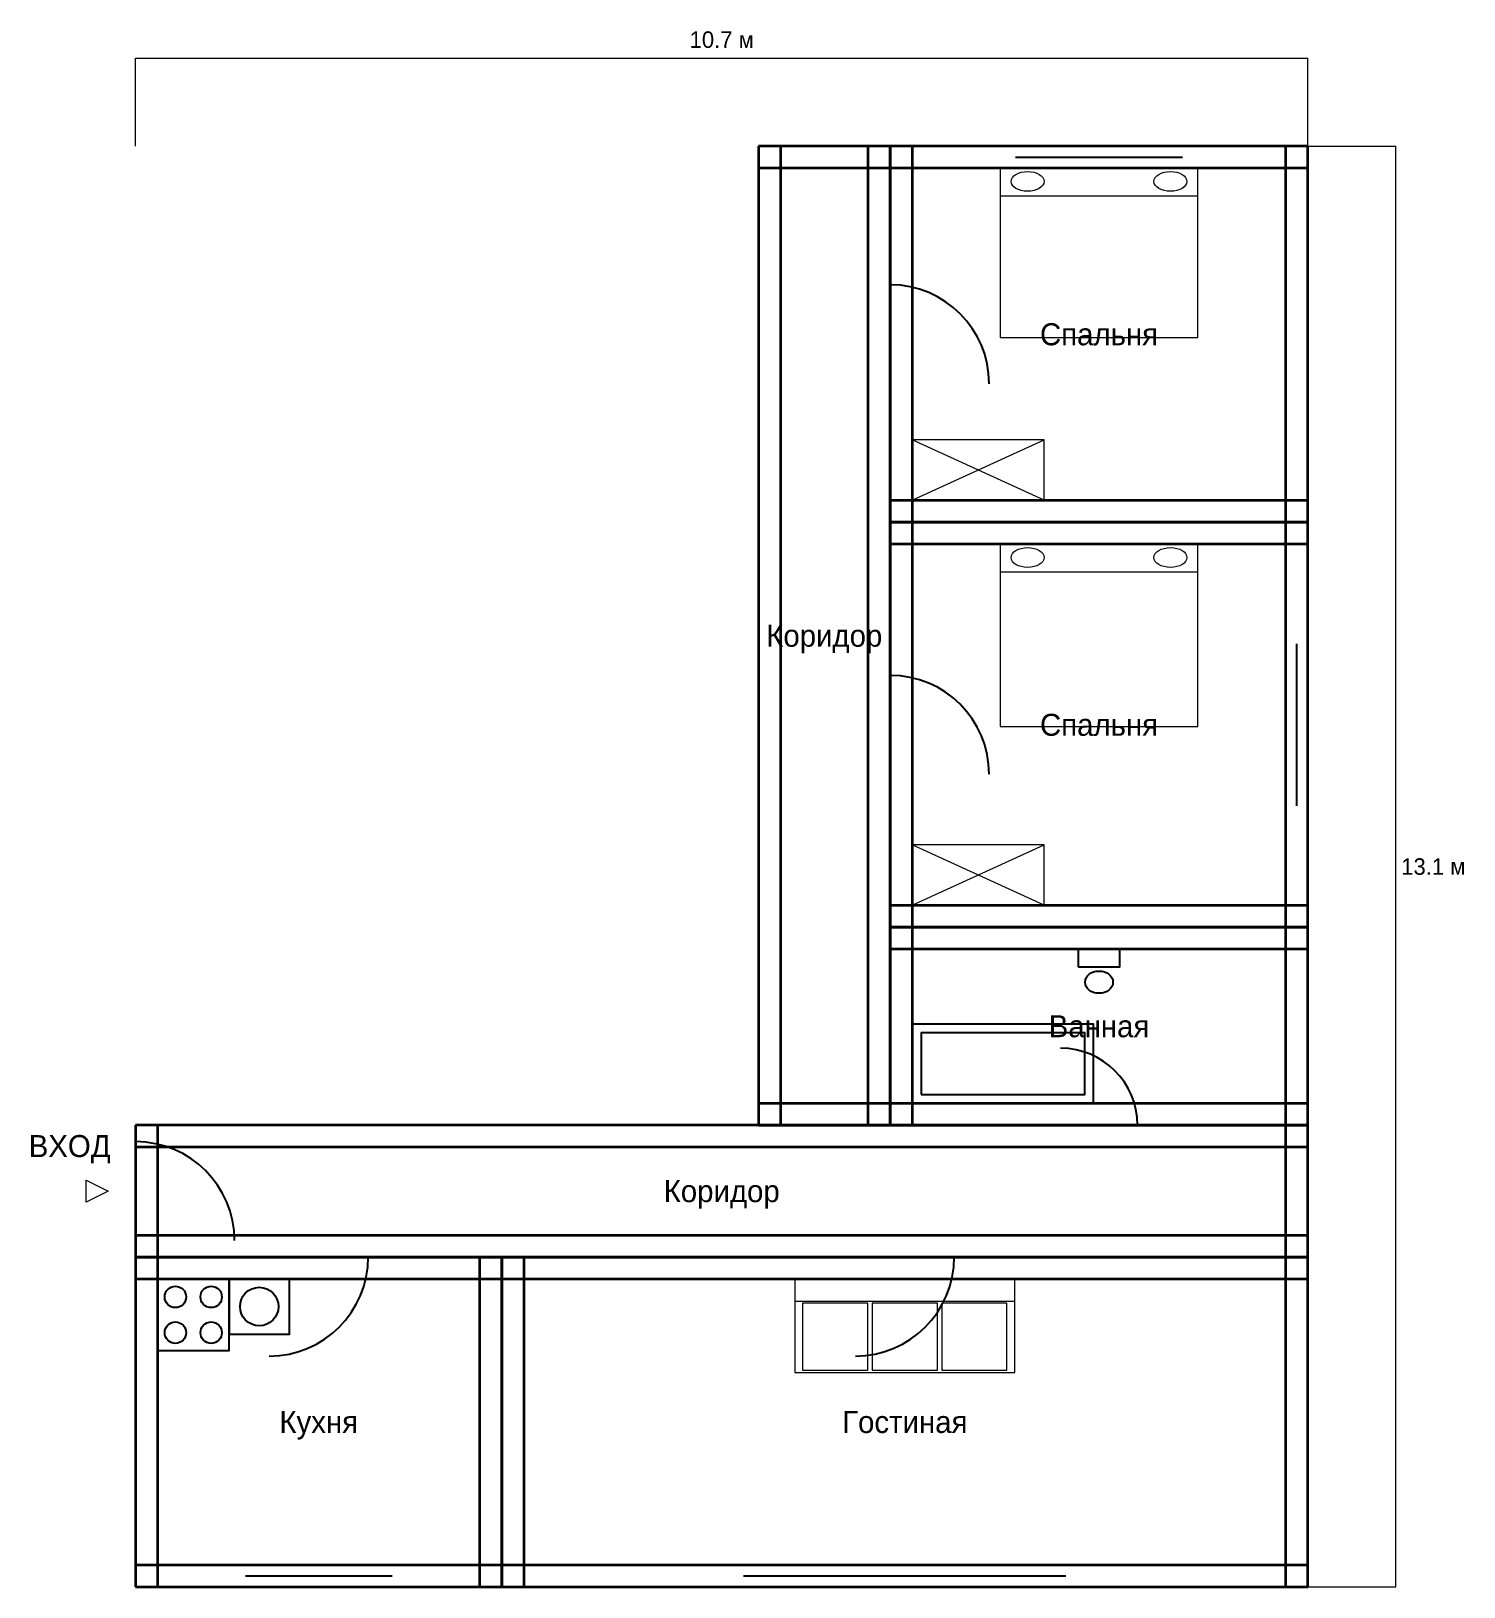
# Model space of a CAD drawing. Header units: metres. Extents: x -95 to 1209, y 0 to 1415.
import ezdxf
from ezdxf.enums import TextEntityAlignment as Align

# ---------------------------------------------------------------- set-up
doc = ezdxf.new("R2010")
doc.units = ezdxf.units.M
for name, color, linetype, lineweight in [('Двери', 7, 'Continuous', 25), ('Мебель', 7, 'Continuous', 18), ('Окна', 7, 'Continuous', 25), ('Размеры', 1, 'Continuous', 13), ('Стены', 7, 'Continuous', 35), ('Текст', 7, 'Continuous', 13)]:
    doc.layers.add(name, color=color, linetype=linetype, lineweight=lineweight)

msp = doc.modelspace()

# ---------------------------------------------------------------- linework, layer by layer
at = {"layer": 'Двери'}
for p, q in [((686.7, 1094.45), (686.7, 1184.45)), ((686.7, 739.2), (686.7, 829.2)), ((841.7, 420), (911.7, 420)), ((0, 315), (0, 405)), ((121.65, 300), (211.65, 300)), ((654.95, 300), (744.95, 300))]:
    msp.add_line(p, q, dxfattribs=at)
for centre, radius, start, end in [((686.7, 1094.45), 90, 0, 90), ((686.7, 739.2), 90, 0, 90), ((841.7, 420), 70, 0, 90), ((0, 315), 90, 0, 90), ((121.65, 300), 90, 270, 360), ((654.95, 300), 90, 270, 360)]:
    msp.add_arc(centre, radius, start, end, dxfattribs=at)
at = {"layer": 'Мебель'}
for p, q in [((786.7, 1265.5), (966.7, 1265.5)), ((706.7, 988.4), (826.7, 1043.4)), ((826.7, 988.4), (706.7, 1043.4)), ((786.7, 923.4), (966.7, 923.4)), ((706.7, 620), (826.7, 675)), ((826.7, 620), (706.7, 675)), ((599.95, 260), (799.95, 260))]:
    msp.add_line(p, q, dxfattribs=at)
for points in [[(786.7, 1136.555), (966.7, 1136.555), (966.7, 1290.5), (786.7, 1290.5), (786.7, 1136.555)], [(706.7, 988.4), (826.7, 988.4), (826.7, 1043.4), (706.7, 1043.4), (706.7, 988.4)], [(786.7, 782.62), (966.7, 782.62), (966.7, 948.4), (786.7, 948.4), (786.7, 782.62)], [(706.7, 620), (826.7, 620), (826.7, 675), (706.7, 675), (706.7, 620)], [(599.95, 195), (799.95, 195), (799.95, 280), (599.95, 280), (599.95, 195)], [(606.95, 197), (666.283, 197), (666.283, 258), (606.95, 258), (606.95, 197)], [(670.283, 197), (729.617, 197), (729.617, 258), (670.283, 258), (670.283, 197)], [(733.617, 197), (792.95, 197), (792.95, 258), (733.617, 258), (733.617, 197)]]:
    msp.add_lwpolyline(points, dxfattribs=at)
for centre in [(811.7, 1278.5), (941.7, 1278.5), (811.7, 936.4), (941.7, 936.4)]:
    msp.add_ellipse(centre, major_axis=(15, 0), ratio=0.6, dxfattribs=at)
at = {"layer": 'Окна'}
for p, q in [((800.7, 1310.5), (952.7, 1310.5)), ((800.7, 1300.5), (952.7, 1300.5)), ((800.7, 1290.5), (952.7, 1290.5)), ((1046.7, 710.52), (1046.7, 857.88)), ((1056.7, 710.52), (1056.7, 857.88)), ((1066.7, 710.52), (1066.7, 857.88)), ((99.99, 20), (233.31, 20)), ((553.29, 20), (846.61, 20)), ((99.99, 10), (233.31, 10)), ((99.99, 0), (233.31, 0)), ((553.29, 10), (846.61, 10)), ((553.29, 0), (846.61, 0))]:
    msp.add_line(p, q, dxfattribs=at)
at = {"layer": 'Размеры', "color": 1}
for p, q in [((0, 1390.5), (1066.7, 1390.5)), ((0, 1310.5), (0, 1390.5)), ((1066.7, 1310.5), (1066.7, 1390.5)), ((1066.7, 1310.5), (1146.7, 1310.5)), ((1146.7, 0), (1146.7, 1310.5)), ((1066.7, 0), (1146.7, 0))]:
    msp.add_line(p, q, dxfattribs=at)
at = {"layer": 'Сантехника'}
for points in [[(857.7, 563.9), (895.7, 563.9), (895.7, 580), (857.7, 580), (857.7, 563.9)], [(706.7, 440), (871.7, 440), (871.7, 512), (706.7, 512), (706.7, 440)], [(714.7, 448), (863.7, 448), (863.7, 504), (714.7, 504), (714.7, 448)], [(20, 215), (85, 215), (85, 280), (20, 280), (20, 215)], [(85, 230), (140, 230), (140, 280), (85, 280), (85, 230)]]:
    msp.add_lwpolyline(points, dxfattribs=at)
for centre, radius in [((36.25, 263.75), 9.75), ((68.75, 263.75), 9.75), ((112.5, 255), 17.5), ((36.25, 231.25), 9.75), ((68.75, 231.25), 9.75)]:
    msp.add_circle(centre, radius, dxfattribs=at)
msp.add_ellipse((876.7, 550.1), major_axis=(12.667, 0), ratio=0.8, dxfattribs=at)
at = {"layer": 'Стены'}
for p, q in [((686.7, 1310.5), (566.7, 1310.5)), ((566.7, 1310.5), (566.7, 420)), ((586.7, 1310.5), (586.7, 420)), ((666.7, 420), (666.7, 1310.5)), ((686.7, 420), (686.7, 1310.5)), ((1066.7, 1310.5), (686.7, 1310.5)), ((686.7, 1310.5), (686.7, 968.4)), ((706.7, 1310.5), (706.7, 968.4)), ((1046.7, 968.4), (1046.7, 1310.5)), ((1066.7, 968.4), (1066.7, 1310.5)), ((686.7, 1290.5), (566.7, 1290.5)), ((1066.7, 1290.5), (686.7, 1290.5)), ((686.7, 988.4), (1066.7, 988.4)), ((1066.7, 968.4), (686.7, 968.4)), ((686.7, 968.4), (686.7, 600)), ((686.7, 968.4), (1066.7, 968.4)), ((706.7, 968.4), (706.7, 600)), ((1046.7, 600), (1046.7, 968.4)), ((1066.7, 600), (1066.7, 968.4)), ((1066.7, 948.4), (686.7, 948.4)), ((686.7, 620), (1066.7, 620)), ((1066.7, 600), (686.7, 600)), ((686.7, 600), (686.7, 420)), ((686.7, 600), (1066.7, 600)), ((706.7, 600), (706.7, 420)), ((1046.7, 420), (1046.7, 600)), ((1066.7, 420), (1066.7, 600)), ((1066.7, 580), (686.7, 580)), ((566.7, 440), (686.7, 440)), ((686.7, 440), (1066.7, 440)), ((1066.7, 420), (0, 420)), ((0, 420), (0, 300)), ((20, 420), (20, 300)), ((566.7, 420), (686.7, 420)), ((686.7, 420), (1066.7, 420)), ((1046.7, 300), (1046.7, 420)), ((1066.7, 300), (1066.7, 420)), ((1066.7, 400), (0, 400)), ((0, 320), (1066.7, 320)), ((333.3, 300), (0, 300)), ((0, 300), (0, 0)), ((0, 300), (1066.7, 300)), ((20, 300), (20, 0)), ((313.3, 0), (313.3, 300)), ((333.3, 0), (333.3, 300)), ((1066.6, 300), (333.3, 300)), ((333.3, 300), (333.3, 0)), ((353.3, 300), (353.3, 0)), ((1046.6, 0), (1046.6, 300)), ((1066.6, 0), (1066.6, 300)), ((333.3, 280), (0, 280)), ((1066.6, 280), (333.3, 280)), ((0, 20), (333.3, 20)), ((333.3, 20), (1066.6, 20)), ((0, 0), (333.3, 0)), ((333.3, 0), (1066.6, 0))]:
    msp.add_line(p, q, dxfattribs=at)
at = {"layer": 'Текст', "color": 3}
msp.add_lwpolyline([(-25, 360), (-45, 350), (-45, 370), (-25, 360)], dxfattribs=at)

# ---------------------------------------------------------------- texts
at = {"layer": 'Размеры', "color": 1}
msp.add_text('10.7 м', height=15, dxfattribs=at).set_placement((533.35, 1395.5), align=Align.BOTTOM_CENTER)
msp.add_text('13.1 м', height=15, dxfattribs=at).set_placement((1151.7, 655.25), align=Align.MIDDLE_LEFT)
at = {"layer": 'Текст'}
for s, p in [('Спальня', (876.7, 1139.45)), ('Коридор', (626.7, 865.25)), ('Спальня', (876.7, 784.2)), ('Ванная', (876.7, 510)), ('Коридор', (533.35, 360)), ('Кухня', (166.65, 150)), ('Гостиная', (699.95, 150))]:
    msp.add_text(s, height=20, dxfattribs=at).set_placement(p, align=Align.MIDDLE_CENTER)
at = {"layer": 'Текст', "color": 3}
msp.add_text('ВХОД', height=20, dxfattribs=at).set_placement((-60, 385), align=Align.BOTTOM_CENTER)

doc.saveas('drawing.dxf')
